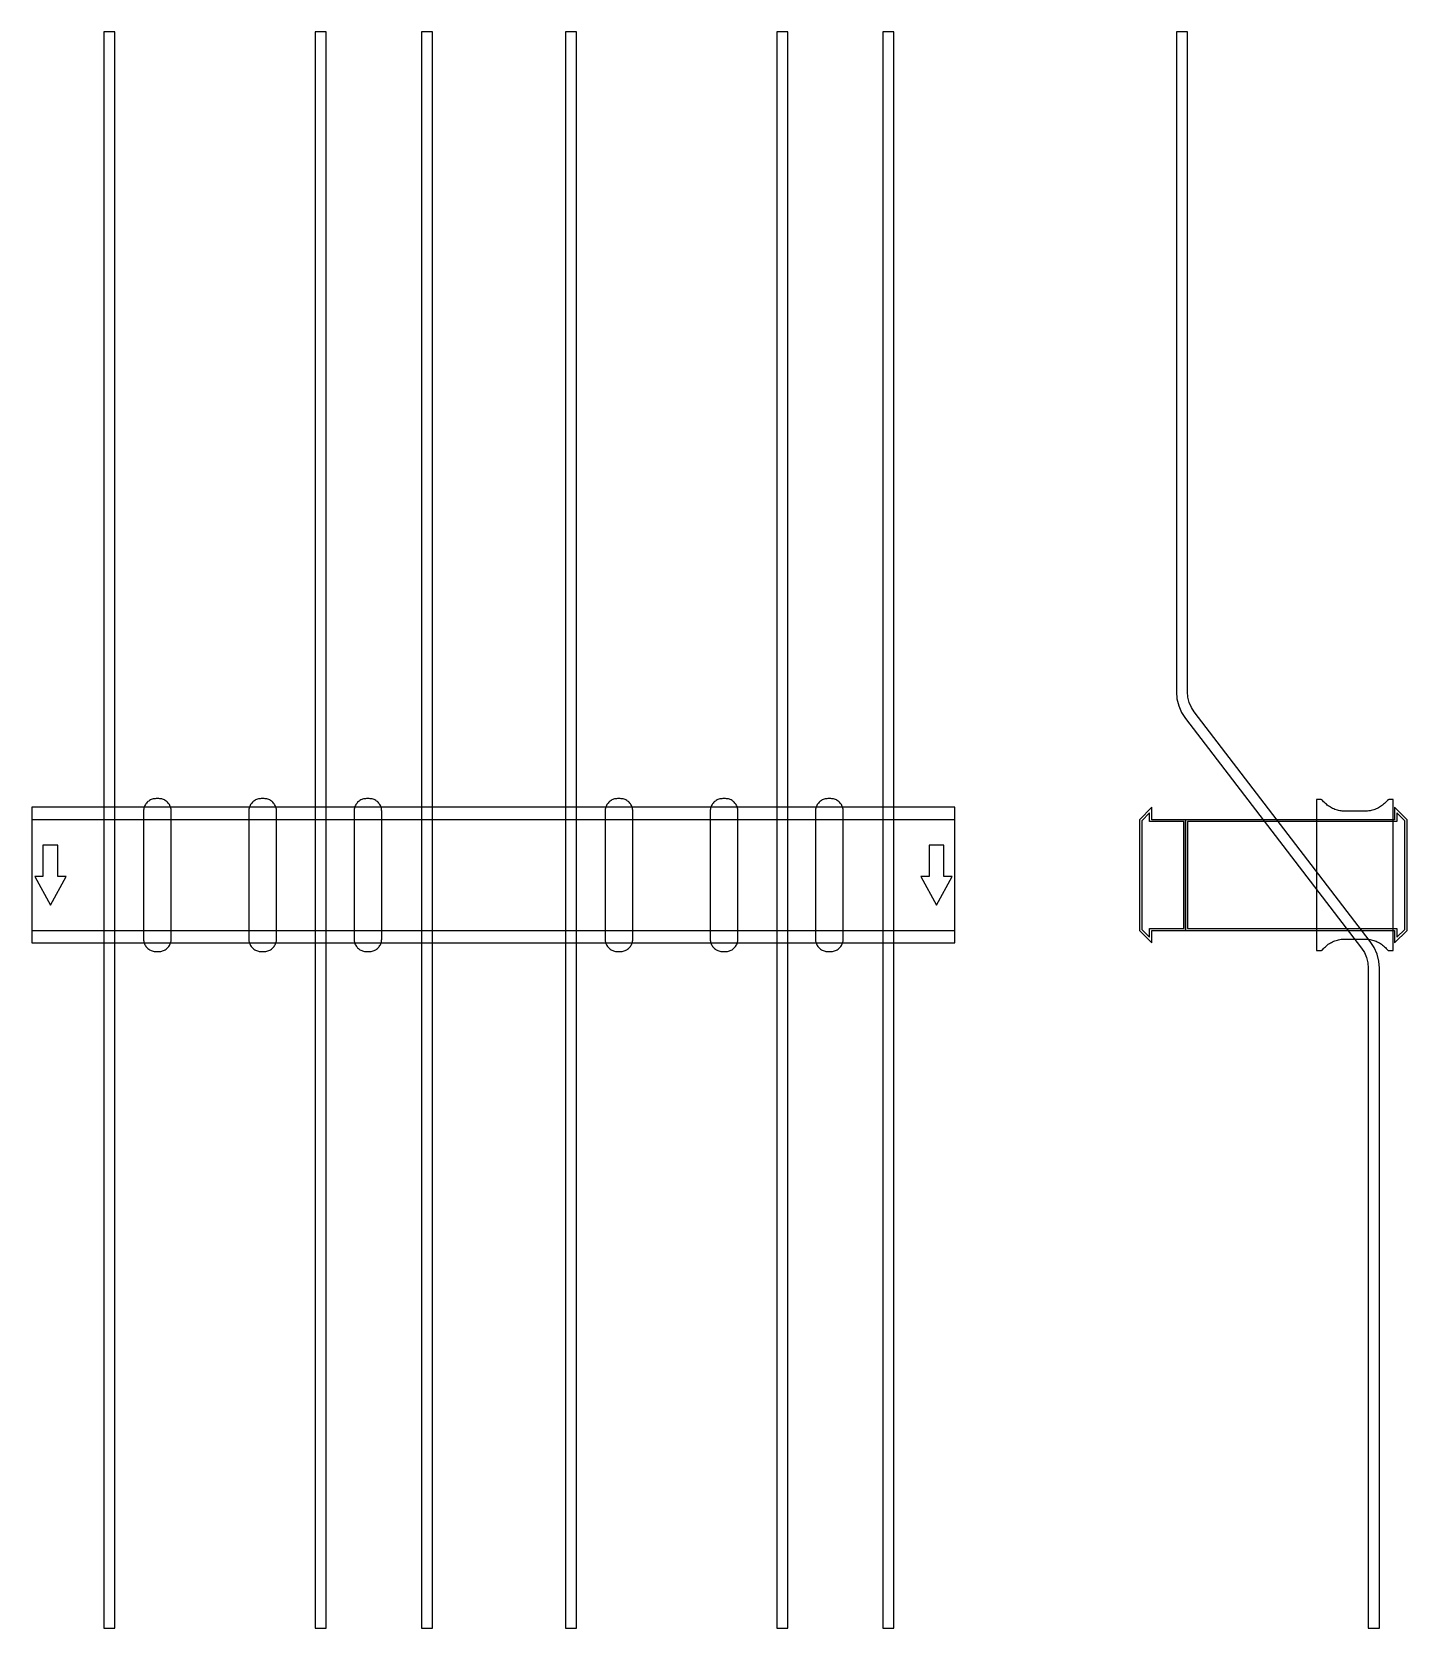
# Model space of a CAD drawing. Extents: x 0 to 1490, y -815 to 913.
import ezdxf

# ---------------------------------------------------------------- set-up
doc = ezdxf.new("R2010")
doc.units = 0
doc.layers.add('Halfen', color=7, linetype='CONTINUOUS')

msp = doc.modelspace()

# ---------------------------------------------------------------- linework, layer by layer
at = {"layer": 'Halfen', "color": 7}
for points in [[(90, -815.455), (90, 913.129), (78, 913.129), (78, -815.455)], [(319, -815.455), (319, 913.129), (307, 913.129), (307, -815.455)], [(434, -815.455), (434, 913.129), (422, 913.129), (422, -815.455)], [(590, -815.455), (590, 913.129), (578, 913.129), (578, -815.455)], [(819, -815.455), (819, 913.129), (807, 913.129), (807, -815.455)], [(934, -815.455), (934, 913.129), (922, 913.129), (922, -815.455)], [(1460, -815.455), (1460, -100.956), (1459.359, -93.137), (1457.453, -85.527), (1454.332, -78.329), (1450.081, -71.735), (1259.439, 176.714), (1256.251, 181.659), (1253.911, 187.057), (1252.481, 192.765), (1252, 198.629), (1252, 252.129), (1252, 913.129), (1240, 913.129), (1240, 252.129), (1240, 198.629), (1240.641, 190.81), (1242.547, 183.2), (1245.668, 176.002), (1249.919, 169.409), (1440.561, -79.04), (1443.749, -83.986), (1446.089, -89.384), (1447.519, -95.092), (1448, -100.956), (1448, -815.455)], [(0, -73.5), (1000, -73.5), (1000, 73.5), (0, 73.5)], [(151, -69.3), (151, -56.8), (151, 69.3), (150.958, 70.359), (150.834, 71.412), (150.627, 72.452), (150.339, 73.472), (149.972, 74.466), (149.529, 75.429), (149.011, 76.354), (148.422, 77.235), (147.765, 78.068), (147.046, 78.846), (146.268, 79.565), (145.435, 80.222), (144.554, 80.811), (143.629, 81.329), (142.666, 81.772), (141.672, 82.139), (140.652, 82.427), (139.612, 82.634), (138.559, 82.758), (137.5, 82.8), (134.5, 82.8), (133.441, 82.758), (132.388, 82.634), (131.348, 82.427), (130.328, 82.139), (129.334, 81.772), (128.371, 81.329), (127.446, 80.811), (126.565, 80.222), (125.732, 79.565), (124.954, 78.846), (124.235, 78.068), (123.578, 77.235), (122.989, 76.354), (122.471, 75.429), (122.028, 74.466), (121.661, 73.472), (121.373, 72.452), (121.166, 71.412), (121.042, 70.359), (121, 69.3), (121, -56.8), (121, -69.3), (121.042, -70.359), (121.166, -71.412), (121.373, -72.452), (121.661, -73.472), (122.028, -74.466), (122.471, -75.429), (122.989, -76.354), (123.578, -77.235), (124.235, -78.068), (124.954, -78.846), (125.732, -79.565), (126.565, -80.222), (127.446, -80.811), (128.371, -81.329), (129.334, -81.772), (130.328, -82.139), (131.348, -82.427), (132.388, -82.634), (133.441, -82.758), (134.5, -82.8), (137.5, -82.8), (138.559, -82.758), (139.612, -82.634), (140.652, -82.427), (141.672, -82.139), (142.666, -81.772), (143.629, -81.329), (144.554, -80.811), (145.435, -80.222), (146.268, -79.565), (147.046, -78.846), (147.765, -78.068), (148.422, -77.235), (149.011, -76.354), (149.529, -75.429), (149.972, -74.466), (150.339, -73.472), (150.627, -72.452), (150.834, -71.412), (150.958, -70.359), (151, -69.3)], [(265, -69.3), (265, -56.8), (265, 69.3), (264.958, 70.359), (264.834, 71.412), (264.627, 72.452), (264.339, 73.472), (263.972, 74.466), (263.529, 75.429), (263.011, 76.354), (262.422, 77.235), (261.765, 78.068), (261.046, 78.846), (260.268, 79.565), (259.435, 80.222), (258.554, 80.811), (257.629, 81.329), (256.666, 81.772), (255.672, 82.139), (254.652, 82.427), (253.612, 82.634), (252.559, 82.758), (251.5, 82.8), (248.5, 82.8), (247.441, 82.758), (246.388, 82.634), (245.348, 82.427), (244.328, 82.139), (243.334, 81.772), (242.371, 81.329), (241.446, 80.811), (240.565, 80.222), (239.732, 79.565), (238.954, 78.846), (238.235, 78.068), (237.578, 77.235), (236.989, 76.354), (236.471, 75.429), (236.028, 74.466), (235.661, 73.472), (235.373, 72.452), (235.166, 71.412), (235.042, 70.359), (235, 69.3), (235, -56.8), (235, -69.3), (235.042, -70.359), (235.166, -71.412), (235.373, -72.452), (235.661, -73.472), (236.028, -74.466), (236.471, -75.429), (236.989, -76.354), (237.578, -77.235), (238.235, -78.068), (238.954, -78.846), (239.732, -79.565), (240.565, -80.222), (241.446, -80.811), (242.371, -81.329), (243.334, -81.772), (244.328, -82.139), (245.348, -82.427), (246.388, -82.634), (247.441, -82.758), (248.5, -82.8), (251.5, -82.8), (252.559, -82.758), (253.612, -82.634), (254.652, -82.427), (255.672, -82.139), (256.666, -81.772), (257.629, -81.329), (258.554, -80.811), (259.435, -80.222), (260.268, -79.565), (261.046, -78.846), (261.765, -78.068), (262.422, -77.235), (263.011, -76.354), (263.529, -75.429), (263.972, -74.466), (264.339, -73.472), (264.627, -72.452), (264.834, -71.412), (264.958, -70.359), (265, -69.3)], [(379, -69.3), (379, -56.8), (379, 69.3), (378.958, 70.359), (378.834, 71.412), (378.627, 72.452), (378.339, 73.472), (377.972, 74.466), (377.529, 75.429), (377.011, 76.354), (376.422, 77.235), (375.765, 78.068), (375.046, 78.846), (374.268, 79.565), (373.435, 80.222), (372.554, 80.811), (371.629, 81.329), (370.666, 81.772), (369.672, 82.139), (368.652, 82.427), (367.612, 82.634), (366.559, 82.758), (365.5, 82.8), (362.5, 82.8), (361.441, 82.758), (360.388, 82.634), (359.348, 82.427), (358.328, 82.139), (357.334, 81.772), (356.371, 81.329), (355.446, 80.811), (354.565, 80.222), (353.732, 79.565), (352.954, 78.846), (352.235, 78.068), (351.578, 77.235), (350.989, 76.354), (350.471, 75.429), (350.028, 74.466), (349.661, 73.472), (349.373, 72.452), (349.166, 71.412), (349.042, 70.359), (349, 69.3), (349, -56.8), (349, -69.3), (349.042, -70.359), (349.166, -71.412), (349.373, -72.452), (349.661, -73.472), (350.028, -74.466), (350.471, -75.429), (350.989, -76.354), (351.578, -77.235), (352.235, -78.068), (352.954, -78.846), (353.732, -79.565), (354.565, -80.222), (355.446, -80.811), (356.371, -81.329), (357.334, -81.772), (358.328, -82.139), (359.348, -82.427), (360.388, -82.634), (361.441, -82.758), (362.5, -82.8), (365.5, -82.8), (366.559, -82.758), (367.612, -82.634), (368.652, -82.427), (369.672, -82.139), (370.666, -81.772), (371.629, -81.329), (372.554, -80.811), (373.435, -80.222), (374.268, -79.565), (375.046, -78.846), (375.765, -78.068), (376.422, -77.235), (377.011, -76.354), (377.529, -75.429), (377.972, -74.466), (378.339, -73.472), (378.627, -72.452), (378.834, -71.412), (378.958, -70.359), (379, -69.3)], [(651, -69.3), (651, -56.8), (651, 69.3), (650.958, 70.359), (650.834, 71.412), (650.627, 72.452), (650.339, 73.472), (649.972, 74.466), (649.529, 75.429), (649.011, 76.354), (648.422, 77.235), (647.765, 78.068), (647.046, 78.846), (646.268, 79.565), (645.435, 80.222), (644.554, 80.811), (643.629, 81.329), (642.666, 81.772), (641.672, 82.139), (640.652, 82.427), (639.612, 82.634), (638.559, 82.758), (637.5, 82.8), (634.5, 82.8), (633.441, 82.758), (632.388, 82.634), (631.348, 82.427), (630.328, 82.139), (629.334, 81.772), (628.371, 81.329), (627.446, 80.811), (626.565, 80.222), (625.732, 79.565), (624.954, 78.846), (624.235, 78.068), (623.578, 77.235), (622.989, 76.354), (622.471, 75.429), (622.028, 74.466), (621.661, 73.472), (621.373, 72.452), (621.166, 71.412), (621.042, 70.359), (621, 69.3), (621, -56.8), (621, -69.3), (621.042, -70.359), (621.166, -71.412), (621.373, -72.452), (621.661, -73.472), (622.028, -74.466), (622.471, -75.429), (622.989, -76.354), (623.578, -77.235), (624.235, -78.068), (624.954, -78.846), (625.732, -79.565), (626.565, -80.222), (627.446, -80.811), (628.371, -81.329), (629.334, -81.772), (630.328, -82.139), (631.348, -82.427), (632.388, -82.634), (633.441, -82.758), (634.5, -82.8), (637.5, -82.8), (638.559, -82.758), (639.612, -82.634), (640.652, -82.427), (641.672, -82.139), (642.666, -81.772), (643.629, -81.329), (644.554, -80.811), (645.435, -80.222), (646.268, -79.565), (647.046, -78.846), (647.765, -78.068), (648.422, -77.235), (649.011, -76.354), (649.529, -75.429), (649.972, -74.466), (650.339, -73.472), (650.627, -72.452), (650.834, -71.412), (650.958, -70.359), (651, -69.3)], [(765, -69.3), (765, -56.8), (765, 69.3), (764.958, 70.359), (764.834, 71.412), (764.627, 72.452), (764.339, 73.472), (763.972, 74.466), (763.529, 75.429), (763.011, 76.354), (762.422, 77.235), (761.765, 78.068), (761.046, 78.846), (760.268, 79.565), (759.435, 80.222), (758.554, 80.811), (757.629, 81.329), (756.666, 81.772), (755.672, 82.139), (754.652, 82.427), (753.612, 82.634), (752.559, 82.758), (751.5, 82.8), (748.5, 82.8), (747.441, 82.758), (746.388, 82.634), (745.348, 82.427), (744.328, 82.139), (743.334, 81.772), (742.371, 81.329), (741.446, 80.811), (740.565, 80.222), (739.732, 79.565), (738.954, 78.846), (738.235, 78.068), (737.578, 77.235), (736.989, 76.354), (736.471, 75.429), (736.028, 74.466), (735.661, 73.472), (735.373, 72.452), (735.166, 71.412), (735.042, 70.359), (735, 69.3), (735, -56.8), (735, -69.3), (735.042, -70.359), (735.166, -71.412), (735.373, -72.452), (735.661, -73.472), (736.028, -74.466), (736.471, -75.429), (736.989, -76.354), (737.578, -77.235), (738.235, -78.068), (738.954, -78.846), (739.732, -79.565), (740.565, -80.222), (741.446, -80.811), (742.371, -81.329), (743.334, -81.772), (744.328, -82.139), (745.348, -82.427), (746.388, -82.634), (747.441, -82.758), (748.5, -82.8), (751.5, -82.8), (752.559, -82.758), (753.612, -82.634), (754.652, -82.427), (755.672, -82.139), (756.666, -81.772), (757.629, -81.329), (758.554, -80.811), (759.435, -80.222), (760.268, -79.565), (761.046, -78.846), (761.765, -78.068), (762.422, -77.235), (763.011, -76.354), (763.529, -75.429), (763.972, -74.466), (764.339, -73.472), (764.627, -72.452), (764.834, -71.412), (764.958, -70.359), (765, -69.3)], [(879, -69.3), (879, -56.8), (879, 69.3), (878.958, 70.359), (878.834, 71.412), (878.627, 72.452), (878.339, 73.472), (877.972, 74.466), (877.529, 75.429), (877.011, 76.354), (876.422, 77.235), (875.765, 78.068), (875.046, 78.846), (874.268, 79.565), (873.435, 80.222), (872.554, 80.811), (871.629, 81.329), (870.666, 81.772), (869.672, 82.139), (868.652, 82.427), (867.612, 82.634), (866.559, 82.758), (865.5, 82.8), (862.5, 82.8), (861.441, 82.758), (860.388, 82.634), (859.348, 82.427), (858.328, 82.139), (857.334, 81.772), (856.371, 81.329), (855.446, 80.811), (854.565, 80.222), (853.732, 79.565), (852.954, 78.846), (852.235, 78.068), (851.578, 77.235), (850.989, 76.354), (850.471, 75.429), (850.028, 74.466), (849.661, 73.472), (849.373, 72.452), (849.166, 71.412), (849.042, 70.359), (849, 69.3), (849, -56.8), (849, -69.3), (849.042, -70.359), (849.166, -71.412), (849.373, -72.452), (849.661, -73.472), (850.028, -74.466), (850.471, -75.429), (850.989, -76.354), (851.578, -77.235), (852.235, -78.068), (852.954, -78.846), (853.732, -79.565), (854.565, -80.222), (855.446, -80.811), (856.371, -81.329), (857.334, -81.772), (858.328, -82.139), (859.348, -82.427), (860.388, -82.634), (861.441, -82.758), (862.5, -82.8), (865.5, -82.8), (866.559, -82.758), (867.612, -82.634), (868.652, -82.427), (869.672, -82.139), (870.666, -81.772), (871.629, -81.329), (872.554, -80.811), (873.435, -80.222), (874.268, -79.565), (875.046, -78.846), (875.765, -78.068), (876.422, -77.235), (877.011, -76.354), (877.529, -75.429), (877.972, -74.466), (878.339, -73.472), (878.627, -72.452), (878.834, -71.412), (878.958, -70.359), (879, -69.3)], [(1250, -60), (1250, 60), (1213.5, 60), (1213.5, 73.5), (1200, 60), (1200, -60), (1213.5, -73.5), (1213.5, -60)], [(1490, -60), (1490, 60), (1476.5, 73.5), (1476.5, 60), (1250, 60), (1250, -60), (1476.5, -60), (1476.5, -73.5)], [(1475, -81.8), (1475, 81.8), (1471, 81.8), (1470.846, 81.797), (1470.691, 81.786), (1470.538, 81.769), (1470.385, 81.746), (1470.234, 81.715), (1470.084, 81.678), (1469.936, 81.634), (1469.789, 81.584), (1469.646, 81.527), (1469.505, 81.464), (1469.366, 81.395), (1469.231, 81.32), (1469.1, 81.239), (1468.972, 81.153), (1468.848, 81.06), (1468.728, 80.963), (1468.613, 80.86), (1468.502, 80.752), (1468.397, 80.639), (1468.296, 80.522), (1467.41, 79.491), (1466.479, 78.5), (1465.505, 77.551), (1464.491, 76.646), (1463.437, 75.787), (1462.347, 74.975), (1461.222, 74.211), (1460.064, 73.499), (1458.876, 72.838), (1457.66, 72.23), (1456.418, 71.676), (1455.153, 71.178), (1453.867, 70.736), (1452.563, 70.351), (1451.243, 70.024), (1449.911, 69.756), (1448.567, 69.547), (1447.216, 69.397), (1445.859, 69.307), (1444.5, 69.277), (1422.5, 69.277), (1421.141, 69.307), (1419.784, 69.397), (1418.433, 69.547), (1417.089, 69.756), (1415.757, 70.024), (1414.437, 70.351), (1413.133, 70.736), (1411.847, 71.178), (1410.582, 71.676), (1409.34, 72.23), (1408.124, 72.838), (1406.936, 73.499), (1405.778, 74.211), (1404.653, 74.975), (1403.563, 75.787), (1402.509, 76.646), (1401.495, 77.551), (1400.521, 78.5), (1399.59, 79.491), (1398.704, 80.522), (1398.603, 80.639), (1398.498, 80.752), (1398.387, 80.86), (1398.272, 80.963), (1398.152, 81.06), (1398.028, 81.153), (1397.9, 81.239), (1397.769, 81.32), (1397.634, 81.395), (1397.495, 81.464), (1397.354, 81.527), (1397.211, 81.584), (1397.064, 81.634), (1396.916, 81.678), (1396.766, 81.715), (1396.615, 81.746), (1396.462, 81.769), (1396.309, 81.786), (1396.154, 81.797), (1396, 81.8), (1392, 81.8), (1392, -81.8), (1396, -81.8), (1396.154, -81.797), (1396.309, -81.786), (1396.462, -81.769), (1396.615, -81.746), (1396.766, -81.715), (1396.916, -81.678), (1397.064, -81.634), (1397.211, -81.584), (1397.354, -81.527), (1397.495, -81.464), (1397.634, -81.395), (1397.769, -81.32), (1397.9, -81.239), (1398.028, -81.153), (1398.152, -81.06), (1398.272, -80.963), (1398.387, -80.86), (1398.498, -80.752), (1398.603, -80.639), (1398.704, -80.522), (1399.59, -79.491), (1400.521, -78.5), (1401.495, -77.551), (1402.509, -76.646), (1403.563, -75.787), (1404.653, -74.975), (1405.778, -74.211), (1406.936, -73.499), (1408.124, -72.838), (1409.34, -72.23), (1410.582, -71.676), (1411.847, -71.178), (1413.133, -70.736), (1414.437, -70.351), (1415.757, -70.024), (1417.089, -69.756), (1418.433, -69.547), (1419.784, -69.397), (1421.141, -69.307), (1422.5, -69.277), (1444.5, -69.277), (1445.859, -69.307), (1447.216, -69.397), (1448.567, -69.547), (1449.911, -69.756), (1451.243, -70.024), (1452.563, -70.351), (1453.867, -70.736), (1455.153, -71.178), (1456.418, -71.676), (1457.66, -72.23), (1458.876, -72.838), (1460.064, -73.499), (1461.222, -74.211), (1462.347, -74.975), (1463.437, -75.787), (1464.491, -76.646), (1465.505, -77.551), (1466.479, -78.5), (1467.41, -79.491), (1468.296, -80.522), (1468.397, -80.639), (1468.502, -80.752), (1468.613, -80.86), (1468.728, -80.963), (1468.848, -81.06), (1468.972, -81.153), (1469.1, -81.239), (1469.231, -81.32), (1469.366, -81.395), (1469.505, -81.464), (1469.646, -81.527), (1469.789, -81.584), (1469.936, -81.634), (1470.084, -81.678), (1470.234, -81.715), (1470.385, -81.746), (1470.538, -81.769), (1470.691, -81.786), (1470.846, -81.797), (1471, -81.8)], [(0, -60), (1000, -60), (1000, 60), (0, 60)], [(1248, -58), (1248, 58), (1211, 58), (1211, 67.25), (1202.5, 58.75), (1202.5, -58.75), (1211, -67.25), (1211, -58)], [(1487.5, -58.75), (1487.5, 58.75), (1479, 67.25), (1479, 58), (1252, 58), (1252, -58), (1479, -58), (1479, -67.25)], [(20, -32.5), (37, -1.5), (28, -1.5), (28, 32.5), (12, 32.5), (12, -1.5), (3, -1.5)], [(980, -32.5), (997, -1.5), (988, -1.5), (988, 32.5), (972, 32.5), (972, -1.5), (963, -1.5)]]:
    msp.add_lwpolyline(points, close=True, dxfattribs=at)

doc.saveas('drawing.dxf')
